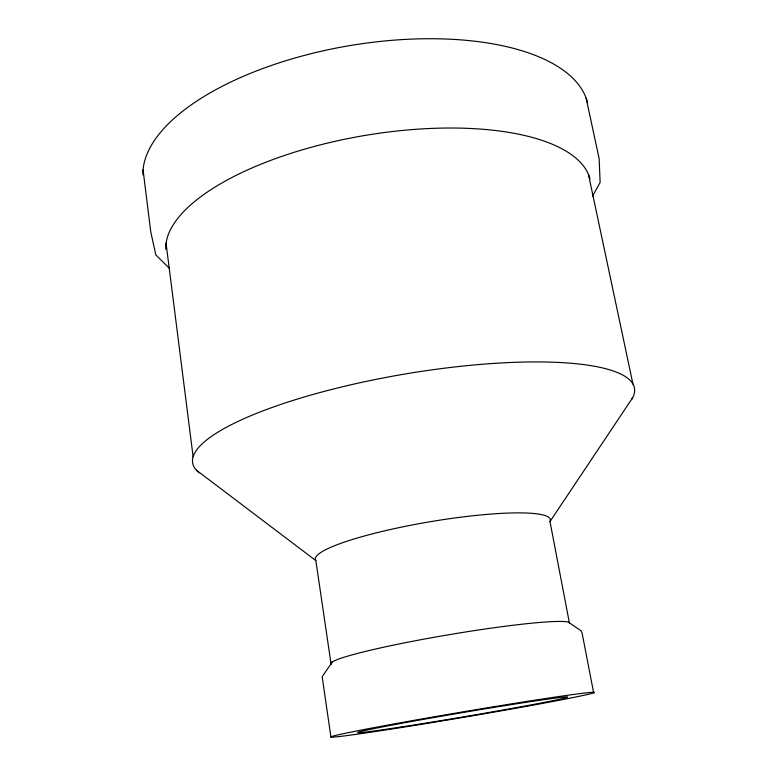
<?xml version="1.0" encoding="UTF-8"?>
<svg xmlns="http://www.w3.org/2000/svg" width="776" height="776" viewBox="0 0 776 776"><rect width="100%" height="100%" fill="white"/><g stroke="black" fill="none" stroke-linecap="round" stroke-linejoin="round"><path stroke-width="1.16" d="M592.505 196.183L600.129 182.467L599.14 158.605L586.132 98.125M569.429 623.109L549.99 521.569L632.498 397.981M332.565 661.724L322.166 676.662L330.945 737.2M196.376 470.178L315.861 560.602L331.11 664.353A121.444 8.924 -9.6 0 1 435.064 637.115A121.444 8.924 -9.6 0 1 568.41 622.119L581.049 630.83L582.078 632.973L593.659 692.852A133.879 2.745 -9.6 0 1 384.265 730.187A133.879 2.745 -9.6 0 1 409.456 721.147A133.879 2.745 -9.6 0 1 593.659 692.852M169.216 268.118L155.831 254.897L150.709 231.568L143.056 169.905M588.47 174.464L632.944 384.023M166.064 243.266L193.127 456.754M315.861 560.602A119.145 17.974 -9.6 0 1 431.66 521.472A119.145 17.974 -9.6 0 1 549.99 521.569M199.248 472.826A224.041 52.283 -9.6 0 1 404.635 374.08A224.041 52.283 -9.6 0 1 631.548 399.621M165.734 249.241A215.224 83.294 -9.6 0 1 366.311 135.218A215.224 83.294 -9.6 0 1 589.993 178.926M142.881 174.813A225.554 99.464 -9.6 0 1 352.779 45.115A225.554 99.464 -9.6 0 1 587.568 102.752M401.881 726.87A106.632 2.183 -9.6 0 0 567.188 697.323A106.632 2.183 -9.6 0 0 418.351 720.273A106.632 2.183 -9.6 0 0 401.881 726.87"/></g></svg>
